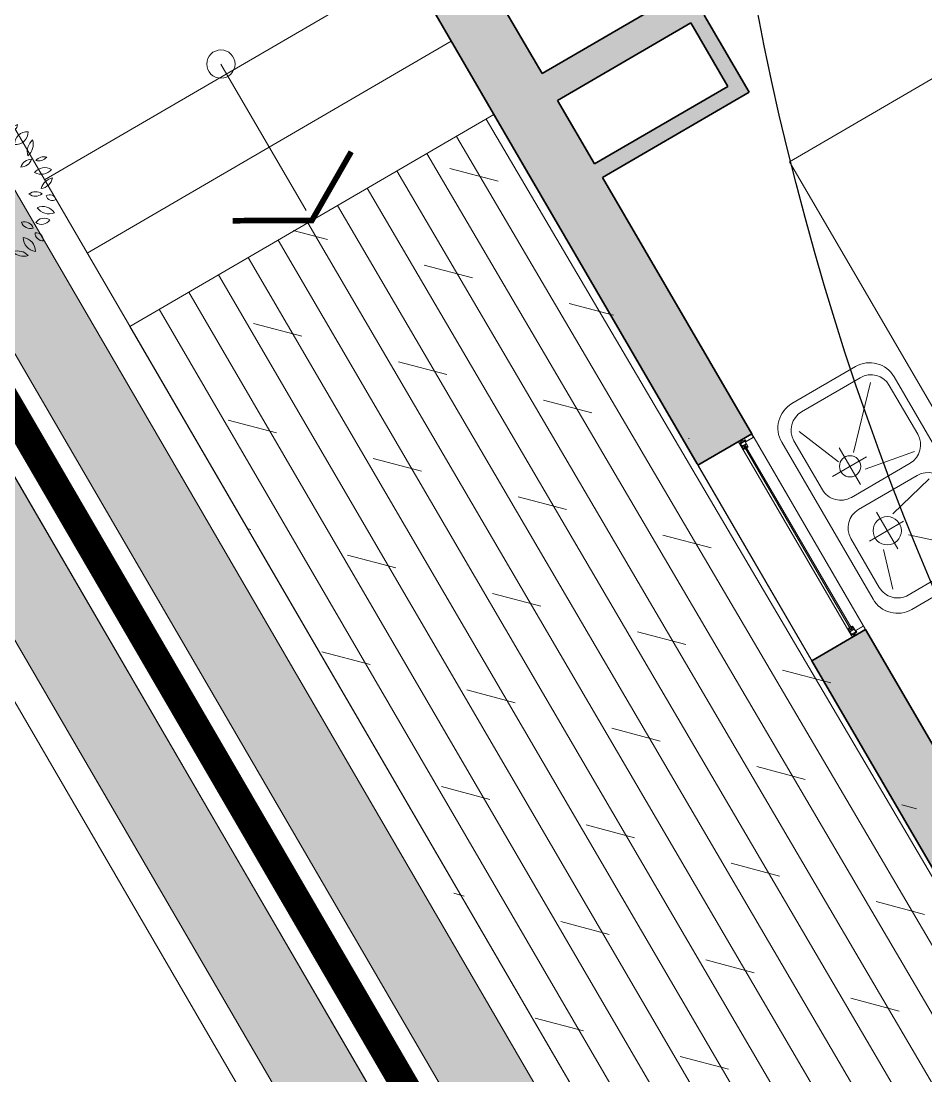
# Model space of a CAD drawing. Header units: millimetres. Extents: x 403824132 to 733479728, y 1974822364 to 2151530530.
# Drawn here: x 568685509 to 568688721, y 2063086660 to 2063090404 of the extents above; entities that cross this region are included whole.
import ezdxf
from ezdxf.enums import TextEntityAlignment as Align
from ezdxf.xclip import XClip

# ---------------------------------------------------------------- set-up
doc = ezdxf.new("R2010")
doc.units = ezdxf.units.MM
doc.linetypes.add('ACAD_ISO07W100', pattern=[3, 0, -3])
doc.linetypes.add('CENTER', pattern=[3, 1.5, -0.5, 0.5, -0.5])
for name, color, linetype, lineweight in [('A-DIM', 251, 'Continuous', 15), ('A-HATCH', 251, 'Continuous', 5), ('A-TUONG', 255, 'Continuous', 35), ('E- CHU THICH', 162, 'Continuous', 13), ('E- RANH GIOI', 1, 'CENTER', 13), ('E- THAY', 9, 'Continuous', 20), ('E-Manh', 251, 'Continuous', 13), ('i_Cay', 114, 'Continuous', 13), ('i_Hatch', 250, 'Continuous', 13), ('i_ThietBi', 32, 'Continuous', 13), ('LD-CUA', 146, 'Continuous', 13), ('LD-THAY', 9, 'Continuous', 13), ('Wipeout', 252, 'ACAD_ISO07W100', 0)]:
    doc.layers.add(name, color=color, linetype=linetype, lineweight=lineweight)
for name, color, linetype in [('ChiaLo', 128, 'CENTER'), ('loKBT', 42, 'Continuous'), ('text', 7, 'Continuous')]:
    doc.layers.add(name, color=color, linetype=linetype)
doc.styles.add('text', font='')
doc.styles.get('text').set_extended_font_data('.VnArial NarrowH')

# ---------------------------------------------------------------- blocks, each defined once
blk = doc.blocks.new('A$C2ED4656C')
blk.add_wipeout([(432.08839030116366, 909.9976919906003), (480.89988482272753, 907.6565726036897), (546.6591278930682, 896.477546115002), (608.9803413452828, 876.7846070510241), (692.174338572353, 834.3540037249222), (754.3427920304821, 787.0406448905233), (813.8926435556968, 722.7848319666591), (858.2160343534924, 653.697003869649), (891.5931961197311, 573.4454698321533), (911.2566819023268, 476.64416033405723), (913.0634836123791, 408.8786204939788), (902.6812203941336, 328.53244893428564), (877.9575039911433, 248.66377135772927), (831.5172191307465, 161.662560176017), (778.5593357249381, 96.30290054310899), (701.3356915259428, 31.654202892059402), (629.0081883249077, -8.39227097163166), (563.6190191351197, -32.03524574880794), (488.20880407570803, -46.87545004625645), (402.7755167309697, -49.013989090919495), (308.5773053277626, -33.451572822519665), (225.91232750109342, -2.7767245183677005), (146.73213312462397, 45.09999543475351), (71.55746408046619, 114.75861201532825), (24.772492047523002, 178.36796753589078), (-14.121149978636794, 256.7662589988431), (-36.76586512085484, 333.96183137377375), (-46.46968513727185, 431.3546305880118), (-41.56310677331928, 498.46924213785314), (-25.09803112737788, 571.6395144101043), (-0.5803064101564521, 634.8159364866879), (37.643403507663635, 701.4313668032701), (69.79597015563562, 743.2069996653372), (103.01222018549745, 778.0789420769579), (165.06892247921135, 827.9062572860821), (224.1967707490476, 861.949233045565), (305.1619076188727, 892.5169250959952), (368.07795281832665, 905.5166641195319), (428.3682624807116, 909.9721147218734)]).dxf.layer = 'Wipeout'
at = {"color": 8}
blk.add_circle((433.52840295434, 429.9998520612716), 480, dxfattribs=at)
at = {"style": 'text'}
blk.add_attdef('CT1', text='', height=350, rotation=3.7061108046e-06, dxfattribs=at).set_placement((433.52840295434, 429.9998520612716), align=Align.MIDDLE)
blk = doc.blocks.new('MA LO')
at = {"layer": 'text', "xscale": 20.97916607567742, "yscale": 20.97916607567742, "zscale": 20.97916607567742, "rotation": 4.338240580515711}
blk.add_blockref('A$C2ED4656C', (-59922.13602697849, -71293.20903849602, -4.840981599999996e-06), dxfattribs=at)
blk = doc.blocks.new('BT-02')
at = {"layer": 'loKBT'}
for points in [[(7680060.125822593, 959879.0006032478), (7680060.125821602, 979879.0011515238), (7667560.12547994, 979879.0011517741), (7667560.12547859, 959879.0006032672), (7680060.125822596, 959879.00060242)], [(7692560.126166358, 959879.0005982264), (7692560.126165365, 979879.0011465028), (7680060.125823707, 979879.0011467508), (7680060.125822363, 959879.000598241), (7692560.126166354, 959879.0005974032)]]:
    blk.add_lwpolyline(points, dxfattribs=at)
for points in [[(7680060.125823586, 979879.0011332979), (7667560.125480812, 979879.0011326708), (7667560.125481877, 959879.000584358), (7680060.125824528, 959879.0005847758)], [(7667560.125481187, 959879.000584358), (7680060.125822783, 959879.0005848336), (7680060.125822765, 979879.0011330742), (7667560.125480231, 979879.001132836)], [(7692560.126165802, 979879.0011324586), (7680060.125823028, 979879.0011318312), (7680060.125824093, 959879.0005835184), (7692560.126166742, 959879.0005839369)], [(7680060.125823403, 959879.0005835184), (7692560.126164998, 959879.0005839942), (7692560.12616498, 979879.0011322348), (7680060.125822446, 979879.0011319964)]]:
    blk.add_lwpolyline(points, close=True, dxfattribs=at)
blk = doc.blocks.new('CR')
at = {"layer": 'i_ThietBi', "ltscale": 0.5}
for p, q in [((7158371.433537573, 838004.4007372893), (7158534.433537576, 837855.4007372893)), ((7158637.433537576, 837855.4007372893), (7158679.433537574, 837993.4007372893)), ((7158592.433537576, 837879.4007372893), (7158592.433537576, 837729.4007372893)), ((7158525.433537573, 837805.4007372893), (7158664.433537576, 837805.4007372893)), ((7158371.433537573, 837721.4007372893), (7158545.433537574, 837763.4007372893)), ((7158550.433537575, 837577.4007372896), (7158368.433537575, 837611.4007372893)), ((7158591.433537575, 837616.4007372893), (7158591.433537575, 837466.4007372893)), ((7158524.433537576, 837542.4007372893), (7158663.433537574, 837542.4007372893)), ((7158556.433537576, 837505.4007372893), (7158379.433537576, 837322.4007372893)), ((7158618.433537575, 837507.4007372893), (7158685.433537574, 837345.4007372893))]:
    blk.add_line(p, q, dxfattribs=at)
for points in [[(7158297.433537575, 837989.4007372896), (7158297.433537575, 837346.9731510159, 0.4142135623730953), (7158397.433537576, 837246.973151016), (7158657.433537573, 837246.973151016, 0.4142135623730951), (7158757.433537573, 837346.9731510159), (7158757.433537573, 837989.4007372896, 0.4142135623730951), (7158657.433537573, 838089.4007372893), (7158397.433537576, 838089.4007372893, 0.4142135623730953)], [(7158327.433537573, 837964.4007372893), (7158327.433537573, 837764.4007372893, 0.4142135623730951), (7158402.433537576, 837689.4007372896), (7158642.433537576, 837689.4007372896, 0.4142135623730951), (7158717.433537574, 837764.4007372893), (7158717.433537574, 837964.4007372893, 0.4142135623730953), (7158642.433537576, 838039.4007372893), (7158402.433537576, 838039.4007372893, 0.4142135623730951)], [(7158327.433537573, 837564.4007372893, -0.4142135623730951), (7158402.433537576, 837639.4007372892), (7158642.433537576, 837639.4007372892, -0.4142135623730953), (7158717.433537574, 837564.4007372893), (7158717.433537574, 837364.4007372893, -0.4142135623730951), (7158642.433537576, 837289.4007372893), (7158402.433537576, 837289.4007372893, -0.4142135623730951), (7158327.433537573, 837364.4007372893)]]:
    blk.add_lwpolyline(points, format="xyb", close=True, dxfattribs=at)
for centre, radius in [((7158592.433537576, 837805.4007372893), 50), ((7158591.433537575, 837542.4007372893), 37.5)]:
    blk.add_circle(centre, radius, dxfattribs=at)
blk = doc.blocks.new('SFFSF')
h = blk.add_hatch(color=250)
h.paths.add_polyline_path([(339646.7882787025, 104917.2047934929), (339646.7882787025, 104891.8047934929), (339678.4882787026, 104891.8047934929), (339678.4882787026, 104898.5047934929), (339675.2882787025, 104898.5047934928, 1), (339675.2882787025, 104897.3047934928), (339677.2882787026, 104897.3047934929), (339677.2882787026, 104893.0047934929), (339663.4382787026, 104893.0047934929), (339663.4382787026, 104916.0047934929), (339677.2882787026, 104916.0047934929), (339677.2882787026, 104911.7047934929), (339675.2882787025, 104911.7047934928, 1), (339675.2882787025, 104910.5047934928), (339678.4882787026, 104910.5047934929), (339678.4882787026, 104917.2047934929)])
h.paths.add_polyline_path([(339647.9882787025, 104916.0047934929), (339662.2382787026, 104916.0047934929), (339662.2382787026, 104893.0047934929), (339647.9882787025, 104893.0047934929)], flags=16)
blk.add_lwpolyline([(339663.4382787026, 104893.0047934929), (339663.4382787026, 104916.0047934929), (339677.2882787026, 104916.0047934929), (339677.2882787026, 104911.7047934929), (339675.2882787025, 104911.7047934928, 0.9999999999999998), (339675.2882787025, 104910.5047934928), (339678.4882787026, 104910.5047934929), (339678.4882787026, 104917.2047934929), (339646.7882787025, 104917.2047934929), (339646.7882787025, 104891.8047934929), (339678.4882787026, 104891.8047934929), (339678.4882787026, 104898.5047934929), (339675.2882787025, 104898.5047934928, 0.9999999999999998), (339675.2882787025, 104897.3047934928), (339677.2882787026, 104897.3047934929), (339677.2882787026, 104893.0047934929)], format="xyb", close=True)
blk.add_lwpolyline([(339662.2382787026, 104893.0047934929), (339662.2382787026, 104916.0047934929), (339647.9882787025, 104916.0047934929), (339647.9882787025, 104893.0047934929)], close=True)
blk = doc.blocks.new('DDDDA')
blk.add_hatch(color=250).paths.add_polyline_path([(339343.8036827391, 104970.9258045919), (339343.8036827391, 104969.3492433262), (339332.5675485213, 104969.3492433262), (339332.5675485213, 104958.1424827772), (339343.8036827391, 104958.1424827772), (339343.8036827391, 104956.5659215115, 0.2403906807314063), (339346.5309994372, 104960.7458630517), (339335.5675485212, 104960.7458630517), (339335.5675485212, 104966.7458630517), (339346.5309994372, 104966.7458630517, 0.2403906807301442)])
blk.add_lwpolyline([(339343.8036827391, 104970.9258045919), (339343.8036827391, 104969.3492433262), (339332.5675485213, 104969.3492433262), (339332.5675485213, 104958.1424827772), (339343.8036827391, 104958.1424827772), (339343.8036827391, 104956.5659215115, 0.2403906807314063), (339346.5309994372, 104960.7458630517), (339335.5675485212, 104960.7458630517), (339335.5675485212, 104966.7458630517), (339346.5309994372, 104966.7458630517, 0.2403906807301443)], format="xyb", close=True)
blk = doc.blocks.new('*U234')
for points in [[(22.09999999997672, 21.5), (0, 21.5), (0, 27.69999999995344), (1.200000000069849, 27.70000000001164), (1.200000000069849, 22.70000000001164), (17.8165128667606, 22.70000000001164), (17.8165128667606, 63.09999999997671), (8.908256433438508, 63.09999999997671), (8.908256433438508, 71.64048723370068), (5.108256433508359, 74.2712564644753), (5.108256433391944, 83.12874353543157), (8.908256433438508, 85.75951276620617), (8.908256433438508, 93.09999999997672), (1.200000000069849, 93.09999999997672), (1.200000000069849, 89.29999999998836), (0, 89.29999999998836), (0, 94.29999999998836), (10.10825643339194, 94.29999999998836), (10.10825643339194, 93.09999999997672), (10.10825643339194, 91.135632477075), (10.10825643339194, 82.4999999998836), (8.908256433438508, 82.49999999994178), (8.908256433322093, 84.29999999993015), (6.308256433461793, 82.49999999994178), (6.308256433461793, 74.89999999996506), (8.908256433438508, 73.0999999999767), (8.908256433438508, 74.89999999996506), (10.10825643339194, 74.89999999996506), (10.10825643339194, 64.29999999998836), (19.01651286683045, 64.29999999998836), (19.01651286683045, 22.70000000001164), (22.09999999997672, 22.70000000001164)], [(1044.566666666989, 21.5), (1066.666666666965, 21.5), (1066.666666666965, 27.69999999995344), (1065.466666666895, 27.70000000001164), (1065.466666666895, 22.70000000001164), (1048.850153800205, 22.70000000001164), (1048.850153800205, 63.09999999997671), (1057.758410233527, 63.09999999997671), (1057.758410233527, 71.64048723370068), (1061.558410233457, 74.2712564644753), (1061.558410233573, 83.12874353543157), (1057.758410233527, 85.75951276620617), (1057.758410233527, 93.09999999997672), (1065.466666666895, 93.09999999997672), (1065.466666666895, 89.29999999998836), (1066.666666666965, 89.29999999998836), (1066.666666666965, 94.29999999998836), (1056.558410233573, 94.29999999998836), (1056.558410233573, 93.09999999997672), (1056.558410233573, 91.135632477075), (1056.558410233573, 82.4999999998836), (1057.758410233527, 82.49999999994178), (1057.758410233643, 84.29999999993015), (1060.358410233503, 82.49999999994178), (1060.358410233503, 74.89999999996506), (1057.758410233527, 73.0999999999767), (1057.758410233527, 74.89999999996506), (1056.558410233573, 74.89999999996506), (1056.558410233573, 64.29999999998836), (1047.650153800135, 64.29999999998836), (1047.650153800135, 22.70000000001164), (1044.566666666989, 22.70000000001164)]]:
    blk.add_hatch(color=250).paths.add_polyline_path(points)
for p, q in [((10.10825643339194, 94.29999999998836), (1056.558410233573, 94.29999999998836)), ((22.09999999997672, 21.5), (1044.566666667018, 21.5))]:
    blk.add_line(p, q)
for points in [[(8.908256433438508, 93.09999999997672), (8.908256433438508, 85.75951276620617), (5.108256433391944, 83.12874353543157), (5.108256433508359, 74.2712564644753), (8.908256433438508, 71.64048723370068), (8.908256433438508, 63.09999999997671), (17.8165128667606, 63.09999999997671), (17.8165128667606, 22.70000000001164), (1.200000000069849, 22.70000000001164), (1.200000000069849, 27.70000000001164), (0, 27.69999999995344), (0, 21.5), (22.09999999997672, 21.5), (22.09999999997672, 22.70000000001164), (19.01651286683045, 22.70000000001164), (19.01651286683045, 64.29999999998836), (10.10825643339194, 64.29999999998836), (10.10825643339194, 74.89999999996506), (8.908256433438508, 74.89999999996506), (8.908256433438508, 73.0999999999767), (6.308256433461793, 74.89999999996506), (6.308256433461793, 82.49999999994178), (8.908256433322093, 84.29999999993015), (8.908256433438508, 82.49999999994178), (10.10825643339194, 82.4999999998836), (10.10825643339194, 93.09999999997672), (10.10825643339194, 93.09999999997672), (10.10825643339194, 94.29999999998836), (0, 94.29999999998836), (0, 89.29999999998836), (1.200000000069849, 89.29999999998836), (1.200000000069849, 93.09999999997672), (8.908256433438508, 93.09999999997672)], [(1057.758410233527, 93.09999999997672), (1057.758410233527, 85.75951276620617), (1061.558410233573, 83.12874353543157), (1061.558410233457, 74.2712564644753), (1057.758410233527, 71.64048723370068), (1057.758410233527, 63.09999999997671), (1048.850153800205, 63.09999999997671), (1048.850153800205, 22.70000000001164), (1065.466666666895, 22.70000000001164), (1065.466666666895, 27.70000000001164), (1066.666666666965, 27.69999999995344), (1066.666666666965, 21.5), (1044.566666666989, 21.5), (1044.566666666989, 22.70000000001164), (1047.650153800135, 22.70000000001164), (1047.650153800135, 64.29999999998836), (1056.558410233573, 64.29999999998836), (1056.558410233573, 74.89999999996506), (1057.758410233527, 74.89999999996506), (1057.758410233527, 73.0999999999767), (1060.358410233503, 74.89999999996506), (1060.358410233503, 82.49999999994178), (1057.758410233643, 84.29999999993015), (1057.758410233527, 82.49999999994178), (1056.558410233573, 82.4999999998836), (1056.558410233573, 93.09999999997672), (1056.558410233573, 93.09999999997672), (1056.558410233573, 94.29999999998836), (1066.666666666965, 94.29999999998836), (1066.666666666965, 89.29999999998836), (1065.466666666895, 89.29999999998836), (1065.466666666895, 93.09999999997672), (1057.758410233527, 93.09999999997672)]]:
    blk.add_lwpolyline(points)
blk.add_lwpolyline([(1030.678743886546, 75.69999999993888), (35.98792278041947, 75.69999999993888), (35.98792278044857, 81.69999999992432), (1030.678743886546, 81.69999999992432)], close=True)
at = {"xscale": -1, "rotation": 180}
blk.add_blockref('SFFSF', (-339634.6800222692, 104983.2047934928), dxfattribs=at)
blk.add_blockref('DDDDA', (-339299.5796257408, -104885.0458630518))
at = {"xscale": -1}
blk.add_blockref('DDDDA', (340366.2462924077, -104885.0458630518), dxfattribs=at)
at = {"rotation": 180}
blk.add_blockref('SFFSF', (340701.3466889361, 104983.2047934928), dxfattribs=at)
blk = doc.blocks.new('TANG 1 BT1')
at = {"layer": 'A-HATCH'}
h = blk.add_hatch(color=256, dxfattribs=at)
h.dxf.hatch_style = 1
h.paths.add_polyline_path([(7158834.392582895, 839216.910365944), (7158834.40338719, 837891.891499825), (7159054.403387193, 837891.891499825), (7159054.392582897, 839436.910365944), (7153914.367428423, 839436.910365939), (7153914.367428423, 839216.910365939)])
h.paths.add_polyline_path([(7150554.367428423, 839436.910365939), (7150554.310653077, 838368.6554270984), (7150774.310653077, 838368.6554270984), (7150774.367428423, 839216.910365939), (7151514.367428423, 839216.910365939), (7151514.367428423, 839436.910365939)])
h.paths.add_polyline_path([(7150774.304578072, 836568.6554270984), (7150554.304578072, 836568.6554270984), (7150554.355278415, 835616.8624750825), (7151104.293490312, 835616.869053744), (7151104.293494187, 835319.4682315772), (7151324.293331157, 835319.4682315772), (7151324.293316933, 835616.869053744), (7152824.293494837, 835616.869053744), (7152824.293494837, 833426.8795984447), (7152714.293491956, 833426.8795926793), (7152714.29349484, 833316.8795926797), (7152934.293494836, 833316.8796042103), (7152934.293494836, 835726.8688687666), (7150774.353935611, 835726.8618762125)])
h.paths.add_polyline_path([(7151324.293373614, 834519.4677197175), (7151104.293494189, 834519.4677197175), (7151104.30564033, 832826.9133516661), (7151324.305640263, 832826.9160794099), (7151324.293490244, 833316.8822506294), (7151914.29349484, 833316.8795745915), (7151914.293491955, 833426.8795507496), (7151324.293433158, 833426.8795098679)])
h.paths.add_polyline_path([(7158834.380432876, 835616.8724301188), (7158834.380432876, 834616.8724302229), (7159054.38132507, 834616.8724302229), (7159054.380433111, 835946.8749298701), (7159054.399422782, 837091.8914998248), (7158834.40338719, 837091.8914998248), (7158834.395779532, 836041.8726337034), (7158234.393846916, 836041.8726337034), (7158234.394310373, 835726.8726337056), (7156074.371186494, 835726.8726337051), (7156074.371186494, 835616.8645500309)])
h.paths.add_polyline_path([(7158834.396642498, 835726.8749299373), (7158289.394310373, 835726.8726337056), (7158289.393846915, 835986.8726337039), (7158834.39593021, 835986.8726337039)], flags=16)
h.paths.add_polyline_path([(7158434.392582023, 831596.9007170699), (7158434.392582023, 831391.9098570823), (7158834.392582373, 831391.9061736367), (7158834.392582374, 827616.9110400443), (7158354.335837015, 827616.9110402875), (7158354.335837015, 827396.9110403915), (7159054.392582373, 827396.9110403561), (7159054.392582213, 832816.9110333439), (7158834.392582212, 832816.9110333439), (7158834.392582895, 831816.9061741434), (7156074.381032348, 831816.9294868225), (7156074.381032348, 831596.9294868223)])
h.paths.add_polyline_path([(7158834.392582373, 831596.9061740552), (7158834.392582373, 831446.9061736375), (7158489.392582023, 831446.9097838658), (7158489.392582023, 831596.909784292)], flags=16)
h.paths.add_polyline_path([(7152934.305644855, 831706.9131666891), (7152934.305644858, 831816.913351666), (7151324.305640331, 831816.913351666), (7151324.305640331, 831926.9133516661), (7151104.305640332, 831926.9133516661), (7151104.30564033, 831816.913351666), (7150554.366400784, 831816.9061741251), (7150554.36935917, 830866.8950438554), (7150774.369359169, 830866.8950438554), (7150774.367133453, 831706.9061741378)])
h.paths.add_polyline_path([(7150554.364441079, 828526.9061794691), (7150774.364441081, 828526.9061794691), (7150774.37017006, 830066.8945319966), (7150554.36935917, 830066.8945319966)])
h.paths.add_polyline_path([(7151704.376166527, 827396.9116709569), (7152404.194557026, 827396.9108264266), (7152404.194557026, 827616.910806874), (7150774.367428362, 827616.9154225319), (7150774.368593731, 827726.9061794695), (7150554.36922083, 827726.9061794695), (7150554.367428423, 827616.911099137), (7150554.367428423, 827396.9110402466), (7151404.376166542, 827396.9109419949), (7151404.37616653, 827396.9116709569)])
h.paths.add_polyline_path([(7154604.55816387, 827616.9087649575), (7154604.55816387, 827396.9087649565), (7155304.376166525, 827396.9091954805), (7155304.37616657, 827396.9136104577), (7155604.376166571, 827396.9136104577), (7156654.368521227, 827396.9136259514), (7156654.368925721, 827616.9163596034)])
h.paths.add_polyline_path([(7150304.255845018, 831816.9000444374), (7150304.255845416, 831196.8999719521), (7150554.329719897, 831196.8999719521), (7150554.329719897, 831306.9003201132), (7150414.255845343, 831306.8999719522), (7150414.255845088, 831706.9000444378), (7150554.329236252, 831706.9003925972), (7150554.329783076, 831816.9000444374)])
h.paths.add_polyline_path([(7150304.255844964, 836228.4791837248), (7150304.255844964, 835616.9026857319), (7150554.318615942, 835616.9026857319), (7150554.318615942, 835726.902332314), (7150414.255844965, 835726.902685732), (7150414.255844965, 836118.4791837247), (7150554.366168484, 836118.4788301869), (7150554.366168484, 836228.4791837248)])
at = {"layer": 'A-TUONG'}
for p, q in [((7159054.403387193, 837891.891499825), (7159054.392582897, 839436.910365944)), ((7158834.40338719, 837891.891499825), (7158834.392582895, 839216.910365944)), ((7158834.40338719, 837891.891499825), (7159054.403387193, 837891.891499825)), ((7158834.395779532, 836041.8726337034), (7158834.40338719, 837091.8914998248)), ((7158834.40338719, 837091.8914998248), (7159054.403387193, 837091.8914998248)), ((7159054.39228581, 835836.9004881554), (7159054.399331923, 837086.8914998247)), ((7158834.395779531, 836041.8726337034), (7158234.393846916, 836041.8726337034)), ((7158234.393846916, 836041.8726337034), (7158234.394310373, 835726.8726337056)), ((7158834.395930207, 835986.8726337039), (7158289.393846915, 835986.8726337039)), ((7158289.393846915, 835986.8726337039), (7158289.394310373, 835726.8726337056)), ((7158834.396642498, 835726.8749299373), (7158834.39593021, 835986.8726337039)), ((7159054.380433111, 835946.8749298701), (7159054.38132507, 834616.8724302229)), ((7158834.396642498, 835726.8749299373), (7158289.394310373, 835726.8726337056)), ((7158834.380432876, 835616.8724301188), (7156074.371186494, 835616.8645500309)), ((7158834.380432876, 834616.8724302229), (7158834.380432876, 835616.8724301188))]:
    blk.add_line(p, q, dxfattribs=at)
at = {"layer": 'E- CHU THICH'}
blk.add_lwpolyline([(7159799.380432878, 835616.8277131462), (7159799.380432878, 835016.8277132212)], dxfattribs=at)
blk.add_circle((7159799.380432878, 835016.8277132212), 50, dxfattribs=at)
at = {"layer": 'E- THAY'}
blk.add_lwpolyline([(7158834.40338719, 837891.891499825), (7159054.403387193, 837891.891499825), (7159054.403387193, 837091.8914998248), (7158834.40338719, 837091.8914998248)], close=True, dxfattribs=at)
at = {"layer": 'i_ThietBi', "ltscale": 0.5}
for q in [(7158234.392582897, 838616.910365944), (7157015.110248622, 836326.8726337055)]:
    blk.add_line((7158234.392582897, 836326.8726337056), q, dxfattribs=at)
at = {"layer": 'A-TUONG'}
blk.add_blockref('CR', (0, -176.2954443278722), dxfattribs=at)
at = {"layer": 'LD-CUA', "xscale": 0.7500000000001072, "yscale": 0.7500000000001072, "zscale": 0.7500000000001072, "rotation": 270}
blk.add_blockref('*U234', (7158818.278387193, 837891.891499825), dxfattribs=at)
blk = doc.blocks.new('mb-cay40')
at = {"color": 0, "linetype": 'ByBlock'}
for centre, radius, start, end in [((-299.5701589075907, 710.3054466762878), 100.1777, 149.4737229998766, 231.7585850006217), ((-447.8704589076224, 682.5084466762783), 100.1777, 329.4737229998766, 51.75858500062168), ((-230.6878589075932, 779.3904466762833), 98.06469999999999, 192.3059549999538, 259.6848969996826), ((-344.058958907699, 662.0099466762913), 98.06469999999999, 12.30595499995376, 79.68489699968265), ((-136.2343589076481, 736.8957466763095), 62.92479999999998, 125.4093320002077, 202.7100880001333), ((-230.740058907686, 763.8882466762698), 62.92479999999998, 305.4093320002077, 22.71008800013334), ((16.26654109236551, 684.2603466763248), 136.5301, 133.811686000385, 194.307733999988), ((-210.5471589076042, 749.0423466762695), 136.5301, 313.811686000385, 14.30773399998799), ((112.6560410923557, 711.3373466763078), 137.2196, 163.4642290000644, 212.7905639999698), ((-134.2428589076444, 676.0780466762808), 137.2196, 343.4642290000643, 32.79056399996983), ((-426.9131589077006, 693.7752466762759), 54.12369999999999, 146.8150690002197, 244.0193430003837), ((-495.9196589076018, 674.7454466763011), 54.12369999999999, 326.8150690002197, 64.01934300038363), ((-147.5025589076395, 637.821246676278), 79.6564, 145.524785000142, 220.8327340004014), ((-273.4387589076068, 630.8271466763035), 79.6564, 325.524785000142, 40.83273400040141), ((138.3718410924193, 615.5002466762926), 80.63699999999999, 104.100357000399, 168.4650159999594), ((39.71864109238959, 709.8323466762886), 80.63699999999999, 284.100357000399, 348.4650159999595), ((-554.1702589076594, 555.716446676277), 69.85239999999999, 25.45365099951863, 116.6851969996846), ((-522.4680589076888, 648.1498466762605), 69.85239999999999, 205.4536509995186, 296.6851969996846), ((-390.4405589076341, 597.053746676309), 66.85079999999999, 168.8066020001733, 257.6390980002616), ((-470.3303589076386, 544.7297466762902), 66.85079999999999, 348.8066020001733, 77.63909800026163), ((48.89724109234521, 562.139746676261), 68.7981, 103.8913859995158, 198.9039470000852), ((-32.70725890767062, 606.6362466762985), 68.7981, 283.8913859995158, 18.90394700008519), ((230.3510410923918, 506.037146676299), 141.3623, 100.3005049996434, 160.4476489999013), ((71.86314109229716, 692.4305466762962), 141.3623, 280.3005049996434, 340.4476489999013), ((-541.5223589077068, 596.8183466762894), 98.14920000000001, 183.3189289998474, 263.1903650005937), ((-651.1445589076611, 493.6793466763265), 98.14920000000001, 3.318928999847402, 83.19036500059372), ((259.9547410923115, 520.9738466762719), 76.85969999999999, 122.5817349996012, 207.1799879998302), ((150.1931410923426, 550.6291466762632), 76.85969999999999, 302.5817349996012, 27.17998799983019), ((-653.7485589076532, 502.9852466762604), 44.2471, 163.4933459999228, 274.4697339999847), ((-692.7238589076442, 471.4445466763245), 44.2471, 343.4933459999227, 94.46973399998471), ((213.0515410923108, 368.6593466762861), 79.60759999999999, 86.02821900006174, 161.3697619999351), ((143.1294410924311, 473.5071466763002), 79.60759999999999, 266.0282190000617, 341.3697619999351), ((299.7197410923836, 426.0202466763112), 53.529, 59.98145400028278, 155.6675900001146), ((277.7252410923538, 494.4245466762877), 53.529, 239.9814540002828, 335.6675900001146), ((-680.1407589076553, 301.4285466763176), 101.6635, 69.72013800080484, 135.6489100005381), ((-717.600058907643, 467.8581466763062), 101.6635, 249.7201380008048, 315.6489100005381), ((-620.4297589075868, 356.9077466762828), 75.7726, 22.57230600034306, 98.33354300080866), ((-561.4437589076697, 460.9655466763143), 75.7726, 202.5723060003431, 278.3335430008087), ((281.8093410923029, 453.3035466762885), 110.2473, 244.7352629998049, 320.5781150000673), ((319.9207410923555, 283.5921466762593), 110.2473, 64.73526299980486, 140.5781150000674), ((-694.8229589076363, 365.1617466763128), 95.9612, 210.9482359996829, 290.5783940005535), ((-743.3930589076772, 225.974346676303), 95.9612, 30.9482359996829, 110.5783940005535), ((359.2284410923021, 242.1056466762602), 79.1061, 90.25287400078554, 173.52208300028), ((280.2783410924312, 330.1357466762784), 79.1061, 270.2528740007856, 353.5220830002799), ((-736.4670589076995, 276.7996466763216), 75.60229999999999, 224.257649999822, 288.5926610007619), ((-766.5091589076037, 152.3813466762949), 75.60229999999999, 44.25764999982202, 108.5926610007619), ((-649.4696589076193, 256.585046676264), 83.90719999999999, 240.5094849996896, 309.291989999972), ((-637.6392589076131, 118.6108466762598), 83.90719999999999, 60.50948499968955, 129.291989999972), ((231.9157410923508, 266.539646676305), 78.02799999999999, 238.8747640006676, 311.2135240002623), ((242.9923410922929, 141.0472466762949), 78.02799999999999, 58.87476400066763, 131.2135240002623), ((344.0384410923289, 142.0358466763282), 53.57989999999999, 28.1981360000389, 112.1917869993301), ((371.0219410923892, 216.9645466762668), 53.57989999999999, 208.1981360000389, 292.1917869993301), ((-659.0736589076696, 39.63904667626048), 110.8102, 100.8761589997203, 165.4479130002026), ((-787.2373589075869, 176.3009466762742), 110.8102, 280.8761589997204, 345.4479130002026), ((349.6776410924213, 166.3968466762817), 97.6447, 209.1951970002367, 286.7189010004093), ((292.527541092335, 25.24994667626743), 97.6447, 29.19519700023669, 106.7189010004093), ((-716.1905589076923, 74.23634667632723), 87.35799999999999, 234.9744629993681, 331.3792250002423), ((-689.6452589076944, -39.14615332373069), 87.35799999999999, 54.97446299936808, 151.3792250002424), ((208.0612410923932, 37.25554667630786), 77.31559999999999, 208.8071649999463, 283.9198800002828), ((158.9131410923146, -75.04515332368464), 77.31559999999999, 28.80716499994626, 103.9198800002828), ((313.8222410924209, -58.64165332372795), 90.3688, 71.37116600059133, 141.7535400000561), ((271.7177410924342, 82.93484667628945), 90.3688, 251.3711660005913, 321.7535400000561), ((-674.8470589076169, -123.2118533237299), 70.02329999999999, 71.8192460004174, 140.0817599994504), ((-706.7037589076499, -11.75075332372944), 70.02329999999999, 251.8192460004175, 320.0817599994504), ((-551.4629589076503, -83.00365332367801), 74.9971, 87.17243399982254, 157.2364690000009), ((-616.9188589076803, 20.92074667628185), 74.9971, 267.1724339998225, 337.2364690000009), ((296.2157410923683, -68.1395533237228), 50.671, 179.2557220000184, 267.628659000778), ((243.4524410924059, -118.1089533236882), 50.671, 359.2557220000184, 87.62865900077804), ((-557.1729589076713, -163.3047533236968), 77.98479999999999, 113.475291999382, 203.4559599999777), ((-659.7790589075885, -122.8160533237024), 77.98479999999999, 293.475291999382, 23.45595999997768), ((-341.8780589076923, -220.9033533237016), 95.91319999999999, 122.8873139993626, 186.7253339999508), ((-489.2111589075648, -151.593553323728), 95.91319999999999, 302.8873139993626, 6.725333999950768), ((69.87894109232002, -150.8368533236935), 70.3103, 173.6499809998805, 254.6514450005405), ((-18.61045890764217, -210.8629533236744), 70.3103, 353.6499809998805, 74.65144500054049), ((274.5892410923552, -86.62635332370701), 116.145, 186.5486859998972, 256.8911319994462), ((132.8601410923875, -212.990753323691), 116.145, 6.548685999897183, 76.89113199944619), ((-604.7676589076873, -147.1679533237184), 106.605, 271.6327640008068, 352.0267889999677), ((-496.1556589076645, -268.5169533236767), 106.605, 91.63276400080674, 172.0267889999677), ((-132.5331589076959, -236.0941533236837), 75.353, 148.7876610002004, 221.5977110001933), ((-253.3297589076974, -247.0719533237279), 75.353, 328.7876610002005, 41.59771100019329), ((161.8329410923761, -136.5778533236808), 96.71849999999999, 218.6962139999035, 286.2415449999098), ((113.3978410923155, -289.9039533237083), 96.71849999999999, 38.69621399990353, 106.2415449999098), ((-472.8800589076418, -293.5357533236747), 49.2563, 76.54190599947391, 193.4774260002929), ((-509.3162589076674, -257.1117533236902), 49.2563, 256.541905999474, 13.4774260002929), ((-314.2852589076501, -280.7871533237339), 91.05040000000001, 159.1169869998805, 230.3606240003511), ((-457.4404589076003, -318.4468533237086), 91.05040000000001, 339.1169869998805, 50.36062400035106), ((-220.1570589075855, -348.4649533237389), 108.6658, 122.1169890002436, 201.7275269999994), ((-378.8747589077102, -296.6562533236793), 108.6658, 302.1169890002436, 21.72752699999944), ((-159.7919589076482, -372.2426533237012), 84.6027, 5.31956000003229, 80.41896799967047), ((-61.47215890765074, -280.976453323703), 84.6027, 185.3195600000323, 260.4189679996705), ((99.92604109243257, -278.0229533236925), 148.0051, 165.2071100000012, 218.3217489999558), ((-159.2895589076797, -332.0080533237124), 148.0051, 345.2071100000012, 38.32174899995582), ((110.3971410924278, -276.4030533237237), 64.3426, 156.7754189998254, 231.2879720002375), ((11.02814109236351, -301.2369533236779), 64.3426, 336.7754189998254, 51.28797200023745), ((-170.4776589077082, -363.9031533237066), 62.5472, 129.7475050000398, 206.070901000292), ((-266.6537589076324, -343.3009533236764), 62.5472, 309.7475050000398, 26.07090100029198)]:
    blk.add_arc(centre, radius, start, end, dxfattribs=at)
blk = doc.blocks.new('SAN VUON BT A-BT1')
at = {"layer": 'i_Hatch', "true_color": 0x46cb3a, "transparency": 33554687}
h = blk.add_hatch(dxfattribs=at)
h.set_pattern_fill('CROSS', color=95, scale=300, double=1)
h.set_pattern_definition([(0, (2832.471804052591, -202892.1308809184), (75, 75), [37.5, -112.5]), (90, (2851.221804052591, -202910.8808809183), (-74.99999999999999, 75), [37.5, -112.5])])
h.paths.add_polyline_path([(7163776.864386948, 841296.910365944), (7151496.864386948, 841296.910365944), (7151496.864386948, 841006.910365944), (7163486.864386948, 841006.910365944), (7163486.864386948, 821856.910365944), (7163776.864386948, 821856.910365944)])
h.paths.add_polyline_path([(7158157.283433403, 822152.3777757367), (7151786.864386949, 822152.3777756564), (7151786.864386949, 839436.8804223271), (7151496.864386948, 839436.8686022377), (7151496.864386948, 821856.910365944), (7151496.864386948, 821516.9103659827), (7158157.283433396, 821516.9103659128)])
at = {"layer": 'i_Hatch', "transparency": 33554687}
h = blk.add_hatch(dxfattribs=at)
h.set_pattern_fill('DOLMIT', color=256, scale=500, angle=90, double=1)
h.set_pattern_definition([(90, (2832.471804052591, -202862.1308809184), (-125, 7.7e-15), []), (135, (2832.471804052591, -202862.1308809184), (-249.9999995804921, -249.9999995804921), [176.7766952966368, -353.5533905932737])])
h.paths.add_polyline_path([(7153136.765294363, 839436.8859294639), (7153396.840497333, 839436.8630951007), (7153396.850810148, 839436.9233952842), (7161886.864608527, 839436.9225160485), (7161886.852458509, 835656.8262963376), (7163376.852236928, 835656.827295598), (7163376.864386948, 840926.910365944), (7151496.864386948, 840926.910365944), (7151496.852236928, 839436.8388431835), (7153136.765294363, 839436.9101813809)])
at = {"layer": 'A-DIM'}
blk.add_lwpolyline([(7153386.839232473, 839436.910365954), (7161886.864386961, 839436.910365954), (7161886.867803755, 827396.9076230949), (7158436.843284068, 827396.9076230949), (7158437.843284068, 826196.9117103936), (7158587.827192917, 826196.9117103905), (7158587.826766529, 825596.9117256084), (7154087.89269033, 825596.9116169981), (7154086.885921222, 826196.9116017835), (7154236.869063198, 826196.9142380693), (7154236.847970688, 827396.9056837393), (7153386.841835705, 827396.8968067701), (7153386.87349923, 831196.9040174037), (7153136.765294814, 831196.8999719521), (7153136.765294403, 831816.906174073), (7153336.771440356, 831816.8835145556), (7153336.759290338, 835616.8861559428), (7153136.765294363, 835616.9088154332), (7153136.765294363, 836228.5087830342), (7153386.875086147, 836228.5116552404), (7153386.875086147, 839436.910365954)], dxfattribs=at)
at = {"layer": 'E- CHU THICH', "const_width": 20}
blk.add_lwpolyline([(7162389.36512393, 835516.8277131474), (7162631.852237019, 835656.8277131462), (7162631.85223693, 835656.8277131462), (7162631.852237019, 835656.8277131462), (7162874.339350033, 835516.8277131474)], dxfattribs=at)
at = {"layer": 'E- RANH GIOI', "ltscale": 0.1, "const_width": 100}
blk.add_lwpolyline([(7151386.86438695, 821436.910365944), (7163886.864386948, 821436.910365944), (7163886.864386948, 841436.910365944), (7151386.86438695, 841436.910365944)], close=True, dxfattribs=at)
at = {"layer": 'E- THAY'}
for p, q in [((7163376.852236928, 835656.827295598), (7161886.852236931, 835656.827295598)), ((7163376.852236928, 835356.827295598), (7161886.852236931, 835356.827295598)), ((7163376.852236928, 835056.827295598), (7161886.852236931, 835056.827295598))]:
    blk.add_line(p, q, dxfattribs=at)
blk.add_lwpolyline([(7161886.864539343, 839436.928755863), (7161886.867803752, 827396.9076230971), (7158437.843284068, 827396.9077296788), (7158437.843284068, 826196.9118169755), (7158587.822551482, 826196.9117103936), (7158587.822551482, 825596.9117256084), (7158287.854160477, 825596.9098445723), (7158287.85837442, 825296.9097557549), (7154387.862740117, 825296.911699209), (7154387.875386363, 825596.9117171012), (7154087.885921221, 825596.909007285)], dxfattribs=at)
at = {"layer": 'E-Manh'}
for p, q in [((7151496.864386948, 841326.910365944), (7151496.864386948, 821886.910365944)), ((7163486.864386948, 821886.910365944), (7163486.864386948, 841036.910365944)), ((7163376.864386948, 821886.910365944), (7163376.864386948, 840926.910365944)), ((7151786.851731919, 839436.8745122823), (7151786.864386949, 822182.377775656)), ((7151896.851727768, 839436.8745122823), (7151896.864386949, 822292.3777757328))]:
    blk.add_line(p, q, dxfattribs=at)
for points in [[(7151496.864386948, 841326.910365944), (7151496.864386948, 821546.9103659827), (7158267.258378486, 821546.9103659117)], [(7163776.864386948, 821886.910365944), (7163776.864386948, 841326.910365944)], [(7163376.864386948, 840926.910365944), (7163376.852236928, 835656.827295598), (7161886.852458509, 835656.8262963376), (7161886.864608527, 839436.9225160485), (7153386.862185027, 839436.9234627077), (7153386.851872215, 836228.4860160946)]]:
    blk.add_lwpolyline(points, dxfattribs=at)
at = {"layer": 'i_Cay', "xscale": 0.5, "yscale": 0.5, "zscale": 0.5}
blk.add_blockref('mb-cay40', (7163725.317416406, 834879.7268692127), dxfattribs=at)
blk = doc.blocks.new('MBT1 BT1')
at = {"layer": 'E- RANH GIOI', "ltscale": 0.1, "const_width": 100}
blk.add_lwpolyline([(7075416.34573628, 1014867.457355331), (7087916.345736279, 1014867.457355331), (7087916.345736279, 1034867.457355331), (7075416.34573628, 1034867.457355331)], close=True, dxfattribs=at)
at = {"layer": 'E- THAY'}
blk.add_blockref('SAN VUON BT A-BT1', (-75970.5186506696, 193430.5469893871), dxfattribs=at)
blk.add_blockref('TANG 1 BT1', (-73138.04684661701, 193430.5469893871), dxfattribs=at)

msp = doc.modelspace()

# ---------------------------------------------------------------- linework, layer by layer
at = {"layer": 'ChiaLo', "ltscale": 5, "elevation": 0.2756072640632745}
msp.add_lwpolyline([(568698460.5552018, 2063066705.046101), (568678277.9016237, 2063101395.26985)], dxfattribs=at)
at = {"layer": 'loKBT', "elevation": 0.2756072640632745}
for points in [[(568689118.5965452, 2063107702.349092), (568678277.9016242, 2063101395.26985), (568688369.228413, 2063084050.157975), (568699209.9233342, 2063090357.237219)], [(568678277.9016238, 2063101395.26985), (568667437.2067024, 2063095088.190607), (568677528.533491, 2063077743.078732), (568688369.2284127, 2063084050.157975)]]:
    msp.add_lwpolyline(points, close=True, dxfattribs=at)

# ---------------------------------------------------------------- next in the draw order: block references
at = {"layer": 'text'}
ref = msp.add_blockref('MA LO', (568749753.6617069, 2063154168.719025, 0.2756072640632745), dxfattribs=dict(at, xscale=1.003354102868895, yscale=1.003354102868895, zscale=1.003354102868895))
XClip(ref).set_block_clipping_path([(-316424.539342165, -390165.64821219444), (376192.51258111, 195593.37861585617)])

# ---------------------------------------------------------------- next in the draw order: block references
at = {"layer": 'loKBT', "xscale": 1.003354102868896, "yscale": 1.003354102868896, "zscale": 1.003354102868896, "rotation": 30.1906983248881}
msp.add_blockref('BT-02', (562512116.9320583, 2058376490.001122, -0.06519195950554779), dxfattribs=at)

# ---------------------------------------------------------------- next in the draw order: block references
at = {"layer": 'LD-THAY', "xscale": 1.003354102868896, "yscale": 1.003354102868896, "zscale": 1.003354102868896, "rotation": 210.1906985033857}
msp.add_blockref('MBT1 BT1', (574313245.2166252, 2067557868.847511, -0.06581265692216165), dxfattribs=at)

# ---------------------------------------------------------------- next in the draw order: block references
msp.add_blockref('MBT1 BT1', (574302404.5215168, 2067551561.76815, -0.0658096211603623), dxfattribs=at)

# ---------------------------------------------------------------- next in the draw order: block references
at = {"layer": 'loKBT', "xscale": 1.003354102868896, "yscale": 1.003354102868896, "zscale": 1.003354102868896, "rotation": 30.1906983248881}
msp.add_blockref('BT-02', (562512116.9320583, 2058376490.001122, -0.06519195950554779), dxfattribs=at)

# ---------------------------------------------------------------- next in the draw order: block references
at = {"layer": 'LD-THAY', "xscale": 1.003354102868896, "yscale": 1.003354102868896, "zscale": 1.003354102868896, "rotation": 210.1906985033857}
msp.add_blockref('MBT1 BT1', (574313245.2166252, 2067557868.847511, -0.06581265692216165), dxfattribs=at)

# ---------------------------------------------------------------- next in the draw order: block references
msp.add_blockref('MBT1 BT1', (574302404.5215168, 2067551561.76815, -0.0658096211603623), dxfattribs=at)

doc.saveas('drawing.dxf')
